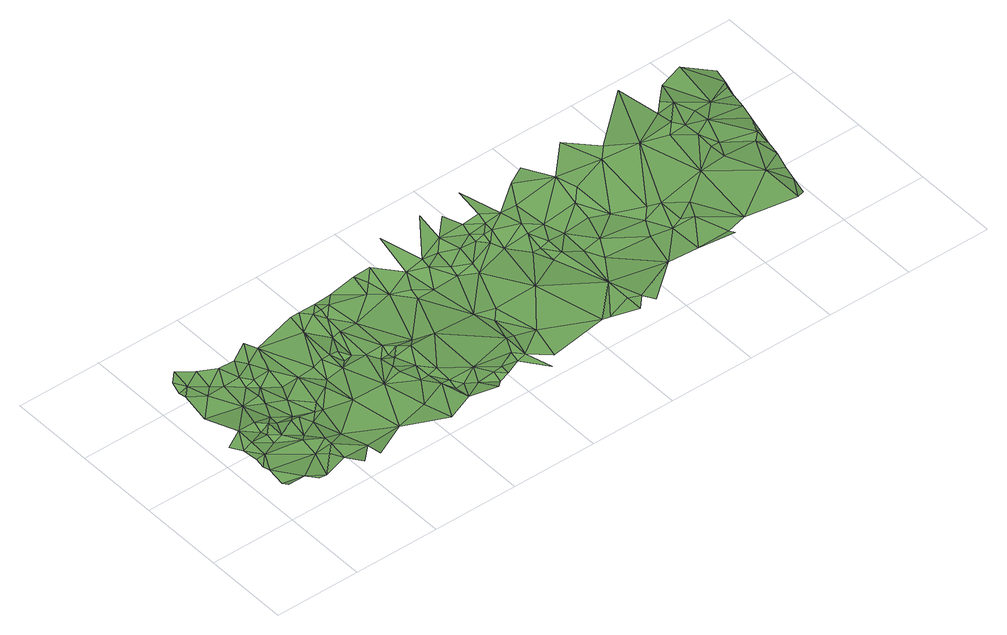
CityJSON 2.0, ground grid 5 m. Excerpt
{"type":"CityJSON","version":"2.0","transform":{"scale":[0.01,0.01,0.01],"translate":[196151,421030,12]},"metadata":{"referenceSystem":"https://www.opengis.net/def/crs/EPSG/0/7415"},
"CityObjects":{
"plantcover1":{"type":"PlantCover","attributes":{"3df_class":"Forest","bgt_fysiekvoorkomen":"groenvoorziening","bgt_status":"bestaand","identificatienamespace":"NL.IMGeo","begroeidterreindeeloptalud":"true","plus_fysiekvoorkomen":"gras- en kruidachtigen","relatievehoogteligging":0,"aantal_punten":0},"geometry":[{"type":"MultiSurface","lod":"1","boundaries":[[[0,1,2]],[[1,3,2]],[[4,5,3]],[[5,4,6]],[[4,7,6]],[[8,9,7]],[[10,7,4]],[[11,12,1]],[[1,13,3]],[[7,10,8]],[[3,13,4]],[[10,4,14]],[[12,13,1]],[[8,10,15]],[[16,10,14]],[[4,17,14]],[[15,10,16]],[[4,13,17]],[[18,8,15]],[[19,20,21]],[[8,22,21]],[[23,13,12]],[[16,14,24]],[[25,26,20]],[[27,26,25]],[[24,14,17]],[[28,15,16]],[[22,8,18]],[[29,23,12]],[[28,16,24]],[[19,25,20]],[[28,18,15]],[[22,19,21]],[[27,25,30]],[[31,24,17]],[[13,23,32]],[[33,28,24]],[[34,17,13]],[[18,28,35]],[[19,36,25]],[[29,32,23]],[[35,22,18]],[[32,34,13]],[[30,25,37]],[[38,33,24]],[[38,24,31]],[[35,28,33]],[[31,17,34]],[[37,25,36]],[[19,22,39]],[[39,36,19]],[[40,41,29]],[[35,33,42]],[[43,22,35]],[[29,41,32]],[[38,31,44]],[[42,33,38]],[[45,31,34]],[[46,34,32]],[[36,47,37]],[[48,39,22]],[[42,43,35]],[[36,39,47]],[[45,44,31]],[[43,49,22]],[[42,38,44]],[[49,48,22]],[[46,32,41]],[[46,45,34]],[[47,39,50]],[[48,50,39]],[[51,42,44]],[[52,43,42]],[[43,53,49]],[[51,44,45]],[[49,53,48]],[[52,53,43]],[[51,52,42]],[[54,45,46]],[[48,55,50]],[[53,55,48]],[[56,47,50]],[[54,51,45]],[[57,41,58]],[[46,41,57]],[[50,55,59]],[[60,53,52]],[[51,61,52]],[[55,53,62]],[[50,59,56]],[[54,61,51]],[[60,62,53]],[[54,46,63]],[[62,59,55]],[[64,52,61]],[[64,60,52]],[[46,57,63]],[[61,54,65]],[[59,66,56]],[[64,62,60]],[[62,67,59]],[[65,54,63]],[[64,61,65]],[[59,67,66]],[[64,67,62]],[[64,65,68]],[[65,63,68]],[[64,69,67]],[[64,68,69]],[[63,57,70]],[[71,68,63]],[[69,68,72]],[[73,74,57]],[[74,70,57]],[[69,75,67]],[[72,68,71]],[[71,63,70]],[[75,69,72]],[[72,71,76]],[[75,77,67]],[[71,78,76]],[[75,72,76]],[[76,78,79]],[[78,71,80]],[[70,81,71]],[[74,82,70]],[[73,83,74]],[[78,80,79]],[[71,81,80]],[[76,79,84]],[[76,84,75]],[[85,86,70]],[[85,70,82]],[[79,80,84]],[[74,83,82]],[[70,87,81]],[[77,75,88]],[[70,86,87]],[[83,73,89]],[[84,90,75]],[[88,75,90]],[[91,80,81]],[[84,80,91]],[[92,86,85]],[[85,82,92]],[[93,82,83]],[[86,94,87]],[[83,89,95]],[[87,96,81]],[[90,84,97]],[[84,91,97]],[[91,81,96]],[[93,92,82]],[[92,94,86]],[[98,93,83]],[[83,95,98]],[[94,99,87]],[[100,88,90]],[[101,95,89]],[[87,99,96]],[[90,97,102]],[[93,98,103]],[[103,92,93]],[[98,95,101]],[[100,90,102]],[[94,104,99]],[[101,89,105]],[[97,91,106]],[[106,91,96]],[[104,96,99]],[[92,107,94]],[[102,97,108]],[[105,89,109]],[[107,92,103]],[[107,104,94]],[[100,102,108]],[[108,97,106]],[[98,110,103]],[[101,110,98]],[[104,111,96]],[[108,112,100]],[[96,111,106]],[[110,101,105]],[[107,111,104]],[[105,109,113]],[[114,107,103]],[[115,110,105]],[[105,113,115]],[[106,116,108]],[[110,114,103]],[[108,116,112]],[[114,111,107]],[[117,115,113]],[[118,110,115]],[[106,111,119]],[[117,118,115]],[[106,119,116]],[[116,120,112]],[[118,121,110]],[[118,117,122]],[[110,123,114]],[[124,111,114]],[[116,125,120]],[[122,121,118]],[[110,121,123]],[[111,124,119]],[[119,125,116]],[[125,126,120]],[[122,127,121]],[[125,119,126]],[[122,128,127]],[[123,121,127]],[[114,129,124]],[[114,123,129]],[[119,124,130]],[[119,131,126]],[[123,127,132]],[[119,130,131]],[[124,133,130]],[[127,134,135]],[[132,127,135]],[[132,136,123]],[[136,129,123]],[[129,133,124]],[[130,133,131]],[[136,132,135]],[[137,129,136]],[[131,133,138]],[[135,137,136]],[[133,129,139]],[[140,131,141]],[[131,138,141]],[[133,139,138]],[[134,142,135]],[[129,137,143]],[[129,143,139]],[[141,138,144]],[[138,139,145]],[[146,137,135]],[[138,145,144]],[[147,141,144]],[[145,139,148]],[[146,143,137]],[[135,142,146]],[[139,143,148]],[[145,149,144]],[[141,147,150]],[[145,148,149]],[[144,149,147]],[[151,148,143]],[[149,148,152]],[[147,149,153]],[[143,146,154]],[[152,148,151]],[[153,149,152]],[[147,155,156]],[[147,153,155]],[[143,154,151]],[[157,146,142]],[[142,158,157]],[[153,152,159]],[[152,151,159]],[[160,154,146]],[[153,161,155]],[[162,158,163]],[[153,159,161]],[[159,151,164]],[[164,151,154]],[[165,160,146]],[[157,158,162]],[[157,165,146]],[[161,159,164]],[[155,161,166]],[[167,162,163]],[[164,154,168]],[[154,160,169]],[[161,164,170]],[[157,162,167]],[[166,161,170]],[[171,160,165]],[[166,170,172]],[[154,169,168]],[[165,157,173]],[[160,171,169]],[[170,164,168]],[[173,171,165]],[[174,171,173]],[[174,169,171]],[[173,157,175]],[[170,168,176]],[[157,167,177]],[[178,168,169]],[[169,174,178]],[[175,157,179]],[[180,174,173]],[[167,181,177]],[[180,173,175]],[[168,178,176]],[[180,178,174]],[[182,170,176]],[[179,157,177]],[[183,175,179]],[[180,175,183]],[[178,180,184]],[[176,178,185]],[[186,180,183]],[[183,179,187]],[[182,176,185]],[[177,187,179]],[[186,184,180]],[[185,178,184]],[[188,186,183]],[[189,182,185]],[[183,187,190]],[[188,184,186]],[[190,188,183]],[[191,187,177]],[[191,177,192]],[[184,193,185]],[[184,188,193]],[[190,187,191]],[[190,194,188]],[[195,191,192]],[[193,196,185]],[[196,193,188]],[[197,198,192]],[[191,199,190]],[[198,195,192]],[[195,200,191]],[[191,200,199]],[[190,199,194]],[[196,188,194]],[[196,201,185]],[[195,202,200]],[[200,202,199]],[[203,195,198]],[[195,203,202]],[[199,204,194]],[[196,205,201]],[[194,204,196]],[[202,206,199]],[[202,203,206]],[[196,204,205]],[[199,206,204]],[[207,206,203]],[[208,207,203]],[[206,209,204]],[[204,210,205]],[[206,211,212]],[[211,206,207]],[[209,213,204]],[[209,206,214]],[[206,212,214]],[[204,213,215]],[[204,215,210]],[[216,217,208]],[[208,217,207]],[[211,218,212]],[[213,209,219]],[[209,214,219]],[[212,218,214]],[[207,220,211]],[[217,221,207]],[[220,218,211]],[[214,218,222]],[[213,223,215]],[[219,214,222]],[[213,219,223]],[[207,221,224]],[[215,223,225]],[[224,220,207]],[[226,219,222]],[[219,226,223]],[[227,222,218]],[[227,218,220]],[[225,223,228]],[[220,224,229]],[[226,222,230]],[[230,223,226]],[[229,227,220]],[[228,223,230]],[[227,231,222]],[[232,227,229]],[[233,230,222]],[[232,231,227]],[[231,233,222]],[[230,234,228]],[[230,233,235]],[[236,230,235]],[[237,234,230]],[[230,236,237]],[[237,236,235]],[[237,238,234]]]}]}
},
"vertices":[
[130,184,74],[230,184,76],[130,234,49],[130,334,66],[180,434,72],[130,384,52],[130,434,67],[130,534,56],[180,634,89],[80,584,71],[180,534,83],[280,134,67],[330,134,61],[380,284,65],[280,484,57],[280,584,58],[280,534,76],[380,384,88],[280,634,89],[230,934,86],[130,984,101],[130,834,60],[330,784,62],[430,234,76],[330,484,81],[180,1034,105],[130,1034,89],[130,1084,122],[330,584,89],[480,184,54],[180,1134,134],[430,434,58],[480,284,79],[380,584,63],[480,334,79],[380,634,65],[280,984,83],[280,1084,113],[430,534,85],[330,934,90],[530,84,74],[630,184,51],[480,584,51],[430,734,59],[480,534,81],[530,484,54],[580,334,51],[380,1034,113],[430,884,64],[430,784,74],[430,934,93],[580,534,57],[530,684,62],[480,834,65],[630,534,41],[480,884,85],[480,1034,104],[830,184,62],[630,84,70],[530,984,93],[580,784,50],[630,584,57],[580,884,90],[780,484,59],[680,784,57],[730,634,65],[580,1084,130],[630,1034,103],[780,684,53],[780,784,64],[980,484,52],[880,684,73],[830,784,89],[1080,84,51],[1030,234,59],[880,984,100],[880,784,92],[880,1084,131],[930,734,57],[930,784,87],[980,734,66],[1030,684,77],[1130,384,62],[1180,284,79],[980,884,78],[1080,484,76],[1080,534,75],[1080,634,54],[930,1084,131],[1230,134,69],[980,1034,130],[1030,884,93],[1180,484,60],[1180,384,62],[1130,584,70],[1230,234,53],[1130,684,82],[1030,984,108],[1230,284,74],[1130,634,54],[1030,1084,132],[1280,234,57],[1030,1034,130],[1230,384,84],[1180,634,84],[1330,184,70],[1130,884,90],[1230,584,94],[1080,1034,136],[1380,84,84],[1380,284,73],[1280,634,68],[1130,1084,137],[1430,134,55],[1380,584,88],[1430,184,83],[1280,984,126],[1480,134,82],[1480,184,89],[1380,934,103],[1280,1084,173],[1580,234,90],[1580,184,69],[1630,334,91],[1480,834,90],[1330,1034,143],[1380,1084,179],[1630,184,87],[1680,38,77],[1630,584,73],[1480,884,111],[1530,984,132],[1680,334,74],[1580,834,91],[1730,84,92],[1780,284,91],[1680,484,73],[1730,534,91],[1630,934,142],[1730,834,97],[1530,1184,214],[1630,984,158],[2078,134,97],[1830,784,96],[1730,984,144],[1730,884,123],[1980,534,98],[1780,1034,180],[1830,834,124],[1830,934,153],[1780,1184,221],[1980,884,139],[1930,934,142],[1930,984,155],[2030,834,107],[1930,1034,184],[1880,1134,196],[2278,334,92],[2128,134,85],[1980,934,160],[2128,734,96],[2030,984,169],[2278,184,89],[2278,84,91],[2030,934,162],[2178,634,87],[2030,1034,199],[2328,134,112],[2178,884,155],[2178,834,124],[2128,984,184],[2178,734,94],[2030,1184,232],[2228,634,111],[2228,734,116],[2328,584,95],[2228,984,177],[2578,234,124],[2278,834,127],[2378,484,95],[2328,734,108],[2378,84,95],[2278,1084,223],[2428,584,123],[2478,834,155],[2478,984,221],[2478,734,125],[2628,434,125],[2578,684,130],[2378,1134,236],[2678,534,135],[2728,384,155],[2728,184,166],[2528,884,197],[2728,584,163],[2828,334,214],[2728,934,230],[2878,84,250],[2878,134,228],[2778,534,193],[2778,384,191],[2628,1134,263],[2878,434,212],[2978,134,263],[2928,884,261],[2778,984,257],[3028,534,262],[3278,334,266],[3278,84,261],[3078,834,265],[3078,1234,282],[3178,534,277],[3178,634,268],[3128,884,285],[3178,734,279],[3128,984,271],[3340,121,233],[3363,217,235],[3228,634,267],[3178,834,274],[3378,534,261],[3387,312,236],[3278,784,286],[3228,984,288],[3411,408,246],[3178,1034,289],[3278,884,274],[3428,584,262],[3278,1134,269],[3434,504,242],[3378,884,276],[3481,696,243],[3458,600,243],[3505,791,244],[3428,1184,272],[3529,887,234],[3528,934,253],[3552,983,241],[3576,1079,235]
]}
